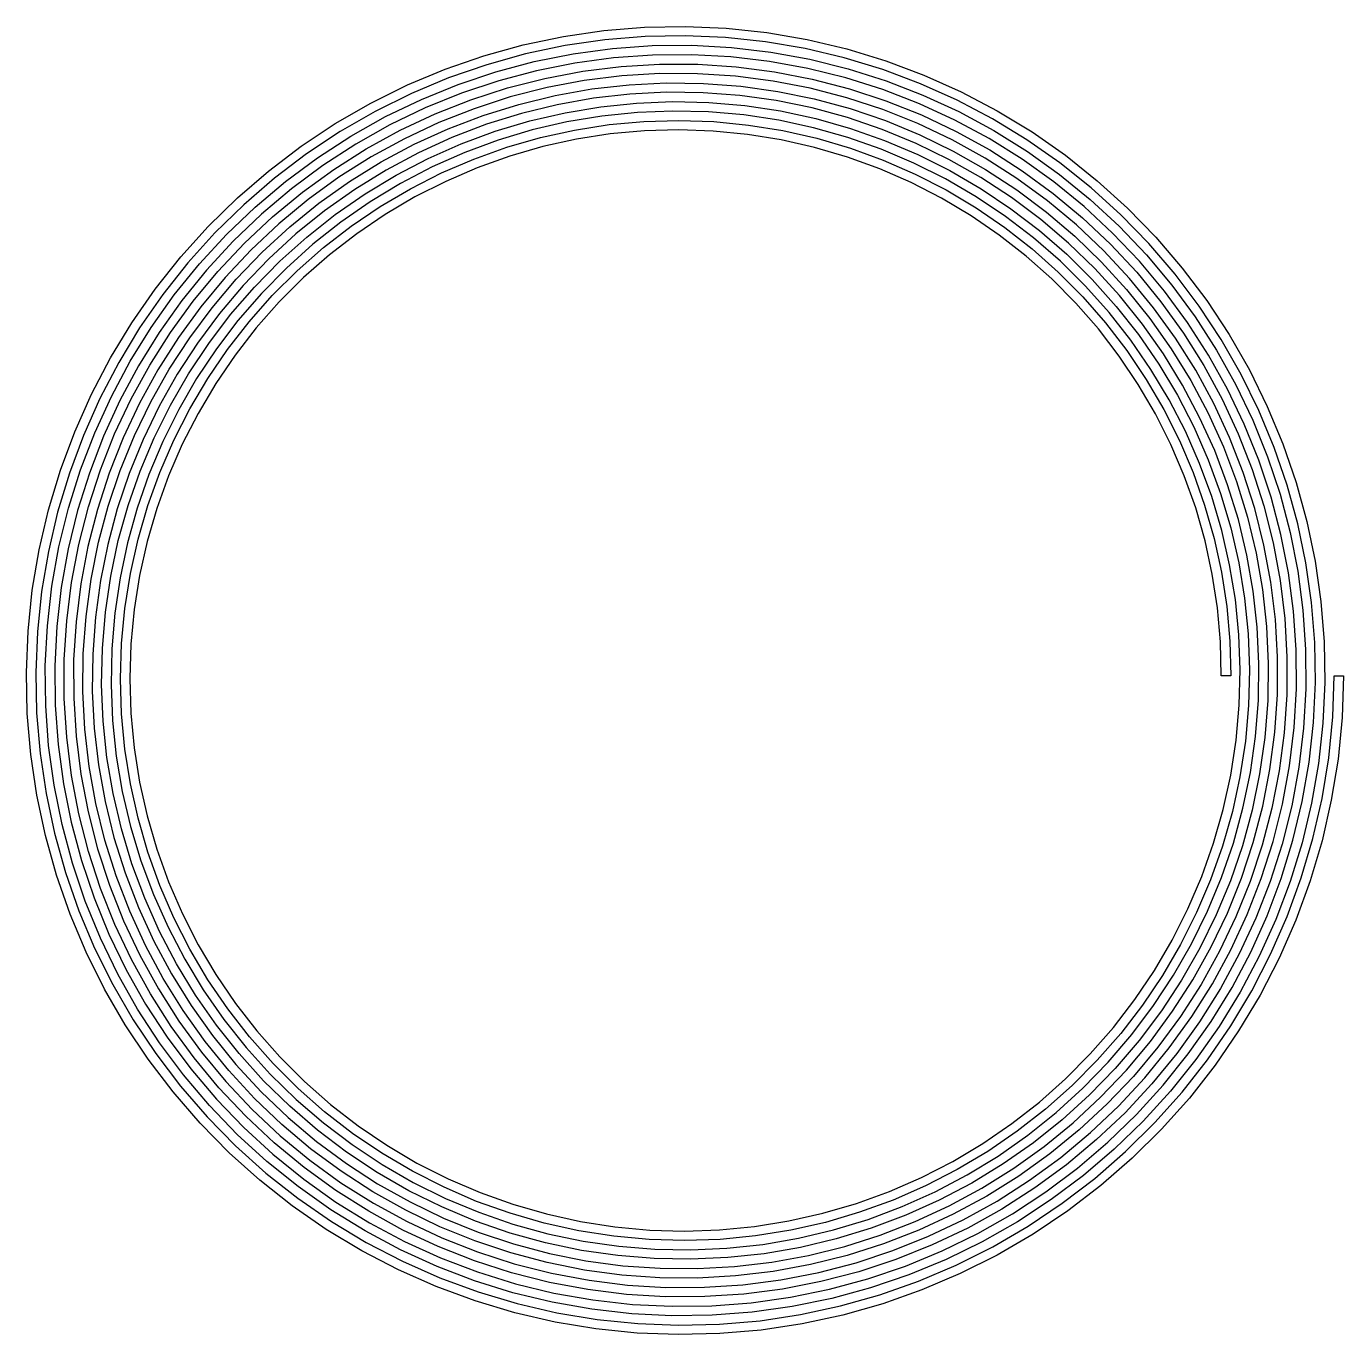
# Model space of a CAD drawing. Header units: metres. Extents: x -20.8 to 21.1, y -21 to 20.7.
import ezdxf

# ---------------------------------------------------------------- set-up
doc = ezdxf.new("R2010")
doc.units = ezdxf.units.M

msp = doc.modelspace()

# ---------------------------------------------------------------- linework, layer by layer
msp.add_lwpolyline([(21.15, 0), (21.102, -1.33), (20.971, -2.654), (20.756, -3.966), (20.46, -5.262), (20.083, -6.537), (19.626, -7.785), (19.092, -9.001), (18.483, -10.181), (17.801, -11.321), (17.049, -12.414), (16.23, -13.458), (15.347, -14.448), (14.404, -15.38), (13.404, -16.251), (12.352, -17.057), (11.251, -17.795), (10.107, -18.462), (8.923, -19.056), (7.705, -19.574), (6.457, -20.014), (5.184, -20.375), (3.891, -20.655), (2.583, -20.852), (1.266, -20.968), (-0.055, -21), (-1.375, -20.949), (-2.689, -20.815), (-3.992, -20.598), (-5.278, -20.301), (-6.543, -19.923), (-7.781, -19.466), (-8.987, -18.933), (-10.157, -18.325), (-11.286, -17.645), (-12.37, -16.895), (-13.404, -16.079), (-14.385, -15.2), (-15.308, -14.261), (-16.17, -13.266), (-16.968, -12.219), (-17.697, -11.125), (-18.357, -9.987), (-18.943, -8.81), (-19.454, -7.599), (-19.888, -6.358), (-20.243, -5.093), (-20.517, -3.809), (-20.71, -2.51), (-20.821, -1.203), (-20.849, 0.109), (-20.795, 1.42), (-20.659, 2.724), (-20.44, 4.017), (-20.142, 5.293), (-19.763, 6.548), (-19.307, 7.775), (-18.774, 8.972), (-18.167, 10.132), (-17.489, 11.251), (-16.742, 12.325), (-15.929, 13.35), (-15.053, 14.321), (-14.119, 15.235), (-13.129, 16.088), (-12.087, 16.877), (-10.999, 17.599), (-9.867, 18.251), (-8.697, 18.83), (-7.493, 19.334), (-6.261, 19.761), (-5.004, 20.11), (-3.728, 20.379), (-2.438, 20.567), (-1.14, 20.674), (0.163, 20.699), (1.464, 20.641), (2.758, 20.502), (4.041, 20.283), (5.307, 19.982), (6.552, 19.603), (7.77, 19.147), (8.956, 18.615), (10.106, 18.009), (11.215, 17.333), (12.28, 16.589), (13.295, 15.779), (14.257, 14.907), (15.162, 13.977), (16.006, 12.992), (16.787, 11.956), (17.5, 10.873), (18.144, 9.748), (18.716, 8.585), (19.213, 7.389), (19.634, 6.164), (19.977, 4.915), (20.241, 3.648), (20.424, 2.367), (20.527, 1.078), (20.548, -0.216), (20.488, -1.507), (20.346, -2.792), (20.125, -4.065), (19.823, -5.321), (19.444, -6.555), (18.987, -7.763), (18.456, -8.939), (17.852, -10.079), (17.178, -11.179), (16.436, -12.234), (15.629, -13.239), (14.761, -14.192), (13.835, -15.088), (12.855, -15.923), (11.825, -16.695), (10.748, -17.401), (9.63, -18.037), (8.474, -18.602), (7.285, -19.092), (6.068, -19.507), (4.827, -19.844), (3.569, -20.102), (2.297, -20.281), (1.016, -20.379), (-0.267, -20.397), (-1.549, -20.334), (-2.824, -20.19), (-4.087, -19.967), (-5.334, -19.664), (-6.558, -19.284), (-7.755, -18.828), (-8.922, -18.298), (-10.052, -17.695), (-11.142, -17.023), (-12.187, -16.283), (-13.183, -15.48), (-14.126, -14.616), (-15.013, -13.695), (-15.84, -12.719), (-16.604, -11.695), (-17.301, -10.624), (-17.93, -9.512), (-18.487, -8.363), (-18.971, -7.182), (-19.379, -5.972), (-19.711, -4.74), (-19.964, -3.49), (-20.138, -2.227), (-20.232, -0.956), (-20.246, 0.319), (-20.18, 1.591), (-20.034, 2.856), (-19.809, 4.109), (-19.505, 5.345), (-19.125, 6.56), (-18.669, 7.747), (-18.139, 8.903), (-17.538, 10.024), (-16.868, 11.104), (-16.131, 12.139), (-15.331, 13.126), (-14.471, 14.06), (-13.554, 14.937), (-12.584, 15.756), (-11.565, 16.511), (-10.5, 17.201), (-9.395, 17.822), (-8.253, 18.372), (-7.079, 18.849), (-5.878, 19.251), (-4.654, 19.577), (-3.412, 19.825), (-2.158, 19.994), (-0.896, 20.084), (0.369, 20.095), (1.632, 20.026), (2.887, 19.878), (4.13, 19.651), (5.356, 19.346), (6.561, 18.966), (7.738, 18.51), (8.884, 17.981), (9.995, 17.381), (11.065, 16.713), (12.09, 15.98), (13.068, 15.183), (13.993, 14.327), (14.861, 13.414), (15.671, 12.449), (16.418, 11.436), (17.1, 10.377), (17.713, 9.278), (18.256, 8.143), (18.727, 6.977), (19.123, 5.784), (19.443, 4.568), (19.685, 3.335), (19.85, 2.09), (19.936, 0.837), (19.944, -0.418), (19.872, -1.671), (19.721, -2.917), (19.493, -4.15), (19.188, -5.367), (18.806, -6.561), (18.351, -7.728), (17.823, -8.865), (17.225, -9.965), (16.559, -11.025), (15.828, -12.041), (15.035, -13.009), (14.183, -13.925), (13.275, -14.785), (12.315, -15.586), (11.307, -16.324), (10.255, -16.998), (9.163, -17.604), (8.035, -18.14), (6.876, -18.604), (5.69, -18.994), (4.483, -19.308), (3.259, -19.546), (2.022, -19.706), (0.779, -19.788), (-0.467, -19.792), (-1.711, -19.718), (-2.946, -19.565), (-4.17, -19.335), (-5.376, -19.029), (-6.56, -18.647), (-7.718, -18.192), (-8.844, -17.665), (-9.935, -17.069), (-10.985, -16.405), (-11.992, -15.677), (-12.95, -14.888), (-13.856, -14.039), (-14.707, -13.136), (-15.5, -12.181), (-16.23, -11.179), (-16.896, -10.133), (-17.495, -9.047), (-18.024, -7.927), (-18.481, -6.775), (-18.865, -5.598), (-19.173, -4.399), (-19.406, -3.183), (-19.562, -1.956), (-19.64, -0.721), (-19.641, 0.515), (-19.563, 1.749), (-19.409, 2.975), (-19.177, 4.189), (-18.87, 5.385), (-18.488, 6.559), (-18.034, 7.706), (-17.508, 8.823), (-16.913, 9.903), (-16.252, 10.944), (-15.527, 11.941), (-14.74, 12.89), (-13.896, 13.787), (-12.998, 14.63), (-12.048, 15.413), (-11.051, 16.136), (-10.012, 16.794), (-8.933, 17.385), (-7.819, 17.907), (-6.675, 18.357), (-5.506, 18.735), (-4.315, 19.038), (-3.108, 19.266), (-1.89, 19.418), (-0.665, 19.492), (0.562, 19.489), (1.786, 19.409), (3.003, 19.252), (4.206, 19.02), (5.393, 18.712), (6.557, 18.33), (7.694, 17.876), (8.801, 17.351), (9.871, 16.758), (10.903, 16.099), (11.89, 15.376), (12.829, 14.594), (13.718, 13.754), (14.551, 12.86), (15.326, 11.915), (16.04, 10.924), (16.691, 9.891), (17.274, 8.819), (17.789, 7.712), (18.233, 6.576), (18.605, 5.415), (18.903, 4.233), (19.126, 3.034), (19.273, 1.825), (19.343, 0.609), (19.337, -0.609), (19.255, -1.823), (19.096, -3.03), (18.862, -4.223), (18.553, -5.4), (18.171, -6.554), (17.717, -7.681), (17.194, -8.778), (16.603, -9.839), (15.946, -10.86), (15.227, -11.838), (14.447, -12.768), (13.612, -13.647), (12.722, -14.472), (11.783, -15.239), (10.798, -15.945), (9.771, -16.587), (8.705, -17.163), (7.606, -17.671), (6.478, -18.109), (5.324, -18.475), (4.151, -18.767), (2.961, -18.985), (1.761, -19.128), (0.554, -19.195), (-0.654, -19.186), (-1.859, -19.1), (-3.056, -18.94), (-4.24, -18.704), (-5.406, -18.395), (-6.55, -18.013), (-7.668, -17.56), (-8.754, -17.037), (-9.805, -16.448), (-10.817, -15.793), (-11.785, -15.077), (-12.706, -14.302), (-13.576, -13.47), (-14.392, -12.585), (-15.15, -11.652), (-15.848, -10.672), (-16.483, -9.651), (-17.052, -8.593), (-17.553, -7.501), (-17.984, -6.38), (-18.344, -5.235), (-18.631, -4.069), (-18.844, -2.888), (-18.983, -1.697), (-19.046, -0.5), (-19.034, 0.699), (-18.946, 1.894), (-18.783, 3.081), (-18.547, 4.255), (-18.237, 5.411), (-17.854, 6.546), (-17.402, 7.653), (-16.881, 8.73), (-16.293, 9.771), (-15.641, 10.773), (-14.928, 11.732), (-14.156, 12.644), (-13.329, 13.505), (-12.449, 14.312), (-11.521, 15.061), (-10.547, 15.751), (-9.532, 16.378), (-8.481, 16.94), (-7.396, 17.434), (-6.283, 17.859), (-5.146, 18.213), (-3.989, 18.495), (-2.817, 18.703), (-1.634, 18.838), (-0.446, 18.897), (0.743, 18.882), (1.929, 18.792), (3.106, 18.627), (4.27, 18.389), (5.416, 18.078), (6.54, 17.696), (7.638, 17.244), (8.705, 16.724), (9.736, 16.139), (10.729, 15.489), (11.678, 14.779), (12.58, 14.011), (13.432, 13.188), (14.231, 12.313), (14.972, 11.39), (15.654, 10.422), (16.273, 9.414), (16.828, 8.369), (17.315, 7.292), (17.734, 6.187), (18.082, 5.057), (18.358, 3.909), (18.562, 2.746), (18.692, 1.572), (18.748, 0.393), (18.729, -0.786), (18.637, -1.962), (18.471, -3.129), (18.232, -4.284), (17.92, -5.42), (17.538, -6.534), (17.087, -7.622), (16.569, -8.679), (15.985, -9.701), (15.338, -10.683), (14.631, -11.623), (13.867, -12.516), (13.048, -13.359), (12.178, -14.149), (11.26, -14.882), (10.298, -15.556), (9.297, -16.168), (8.259, -16.715), (7.189, -17.196), (6.091, -17.608), (4.97, -17.95), (3.83, -18.222), (2.675, -18.421), (1.511, -18.546), (0.341, -18.599), (-0.829, -18.577), (-1.995, -18.482), (-3.152, -18.314), (-4.297, -18.074), (-5.423, -17.762), (-6.527, -17.38), (-7.605, -16.93), (-8.652, -16.413), (-9.664, -15.831), (-10.637, -15.187), (-11.568, -14.483), (-12.452, -13.722), (-13.286, -12.908), (-14.067, -12.043), (-14.791, -11.131), (-15.457, -10.175), (-16.061, -9.18), (-16.602, -8.149), (-17.076, -7.086), (-17.482, -5.996), (-17.819, -4.883), (-18.085, -3.752), (-18.279, -2.606), (-18.4, -1.451), (-18.449, -0.29), (-18.425, 0.87), (-18.328, 2.027), (-18.158, 3.174), (-17.917, 4.309), (-17.604, 5.425), (-17.223, 6.52), (-16.773, 7.588), (-16.257, 8.625), (-15.678, 9.627), (-15.036, 10.591), (-14.336, 11.512), (-13.579, 12.386), (-12.769, 13.211), (-11.908, 13.984), (-11.002, 14.7), (-10.052, 15.358), (-9.063, 15.955), (-8.039, 16.488), (-6.984, 16.955), (-5.902, 17.355), (-4.797, 17.686), (-3.674, 17.947), (-2.537, 18.137), (-1.391, 18.254), (-0.24, 18.3), (0.911, 18.273), (2.058, 18.173), (3.196, 18.002), (4.32, 17.759), (5.427, 17.447), (6.511, 17.065), (7.569, 16.616), (8.597, 16.102), (9.589, 15.524), (10.543, 14.886), (11.455, 14.188), (12.32, 13.435), (13.137, 12.63), (13.9, 11.775), (14.609, 10.873), (15.259, 9.93), (15.848, 8.948), (16.374, 7.931), (16.834, 6.883), (17.228, 5.808), (17.554, 4.712), (17.809, 3.597), (17.994, 2.469), (18.108, 1.332), (18.15, 0.19), (18.12, -0.951), (18.018, -2.088), (17.845, -3.216), (17.602, -4.331), (17.289, -5.428), (16.908, -6.502), (16.46, -7.55), (15.947, -8.568), (15.372, -9.551), (14.736, -10.495), (14.042, -11.397), (13.293, -12.254), (12.491, -13.061), (11.641, -13.816), (10.746, -14.516), (9.808, -15.158), (8.832, -15.74), (7.822, -16.259), (6.782, -16.713), (5.716, -17.101), (4.627, -17.421), (3.521, -17.671), (2.402, -17.852), (1.274, -17.962), (0.142, -18), (-0.99, -17.967), (-2.118, -17.864), (-3.236, -17.689), (-4.341, -17.445), (-5.428, -17.131), (-6.492, -16.751), (-7.53, -16.304), (-8.538, -15.792), (-9.511, -15.219), (-10.446, -14.586), (-11.339, -13.895), (-12.186, -13.15), (-12.985, -12.354), (-13.732, -11.509), (-14.423, -10.619), (-15.058, -9.687), (-15.632, -8.718), (-16.144, -7.715), (-16.592, -6.682), (-16.973, -5.623), (-17.288, -4.543), (-17.533, -3.446), (-17.709, -2.335), (-17.815, -1.217), (-17.85, -0.094), (-17.815, 1.029), (-17.709, 2.147), (-17.533, 3.255), (-17.288, 4.35), (-16.974, 5.427), (-16.594, 6.481), (-16.148, 7.51), (-15.638, 8.508), (-15.067, 9.471), (-14.436, 10.396), (-13.749, 11.28), (-13.008, 12.118), (-12.216, 12.908), (-11.376, 13.646), (-10.492, 14.33), (-9.567, 14.956), (-8.604, 15.523), (-7.608, 16.028), (-6.583, 16.469), (-5.532, 16.845), (-4.46, 17.154), (-3.371, 17.395), (-2.27, 17.566), (-1.16, 17.668), (-0.046, 17.7), (1.067, 17.662), (2.175, 17.554), (3.273, 17.377), (4.358, 17.131), (5.425, 16.817), (6.47, 16.437), (7.488, 15.992), (8.476, 15.484), (9.43, 14.915), (10.346, 14.287), (11.22, 13.604), (12.05, 12.867), (12.831, 12.079), (13.56, 11.245), (14.236, 10.366), (14.855, 9.447), (15.414, 8.491), (15.912, 7.502), (16.347, 6.484), (16.717, 5.441), (17.02, 4.378), (17.256, 3.297), (17.423, 2.205), (17.521, 1.104), (17.55, 0), (17.25, 0), (17.222, 1.085), (17.125, 2.167), (16.961, 3.241), (16.73, 4.303), (16.432, 5.348), (16.068, 6.374), (15.641, 7.374), (15.151, 8.346), (14.602, 9.286), (13.993, 10.189), (13.33, 11.053), (12.612, 11.874), (11.845, 12.648), (11.03, 13.372), (10.17, 14.044), (9.27, 14.661), (8.332, 15.221), (7.361, 15.72), (6.36, 16.158), (5.333, 16.531), (4.284, 16.84), (3.218, 17.082), (2.138, 17.256), (1.048, 17.363), (-0.046, 17.4), (-1.14, 17.369), (-2.231, 17.269), (-3.314, 17.1), (-4.385, 16.864), (-5.438, 16.56), (-6.471, 16.191), (-7.48, 15.757), (-8.459, 15.261), (-9.405, 14.704), (-10.315, 14.088), (-11.184, 13.416), (-12.01, 12.69), (-12.789, 11.914), (-13.517, 11.09), (-14.193, 10.221), (-14.813, 9.311), (-15.374, 8.364), (-15.876, 7.383), (-16.314, 6.372), (-16.688, 5.335), (-16.997, 4.277), (-17.238, 3.2), (-17.411, 2.111), (-17.515, 1.012), (-17.55, -0.092), (-17.516, -1.196), (-17.412, -2.296), (-17.239, -3.388), (-16.997, -4.467), (-16.688, -5.529), (-16.313, -6.57), (-15.873, -7.586), (-15.37, -8.572), (-14.805, -9.525), (-14.182, -10.441), (-13.502, -11.316), (-12.768, -12.147), (-11.982, -12.93), (-11.149, -13.663), (-10.271, -14.342), (-9.352, -14.965), (-8.395, -15.529), (-7.405, -16.031), (-6.384, -16.471), (-5.337, -16.845), (-4.268, -17.154), (-3.182, -17.394), (-2.083, -17.566), (-0.974, -17.668), (0.139, -17.7), (1.253, -17.662), (2.362, -17.555), (3.462, -17.377), (4.55, -17.131), (5.62, -16.816), (6.669, -16.435), (7.692, -15.989), (8.686, -15.478), (9.645, -14.907), (10.567, -14.275), (11.448, -13.587), (12.284, -12.844), (13.072, -12.05), (13.809, -11.208), (14.491, -10.321), (15.117, -9.392), (15.683, -8.426), (16.187, -7.425), (16.628, -6.394), (17.003, -5.338), (17.311, -4.259), (17.55, -3.163), (17.72, -2.054), (17.82, -0.935), (17.85, 0.187), (17.809, 1.31), (17.697, 2.428), (17.515, 3.538), (17.264, 4.634), (16.944, 5.713), (16.557, 6.769), (16.104, 7.8), (15.586, 8.8), (15.007, 9.766), (14.368, 10.694), (13.671, 11.581), (12.92, 12.422), (12.118, 13.214), (11.266, 13.955), (10.37, 14.641), (9.431, 15.269), (8.455, 15.837), (7.445, 16.343), (6.404, 16.785), (5.338, 17.16), (4.249, 17.468), (3.143, 17.706), (2.024, 17.875), (0.896, 17.973), (-0.236, 18), (-1.368, 17.955), (-2.496, 17.84), (-3.614, 17.653), (-4.719, 17.397), (-5.805, 17.071), (-6.87, 16.678), (-7.908, 16.218), (-8.915, 15.694), (-9.888, 15.107), (-10.822, 14.46), (-11.714, 13.755), (-12.56, 12.996), (-13.357, 12.184), (-14.102, 11.324), (-14.791, 10.418), (-15.422, 9.47), (-15.992, 8.484), (-16.5, 7.464), (-16.942, 6.414), (-17.318, 5.337), (-17.625, 4.239), (-17.863, 3.123), (-18.03, 1.994), (-18.125, 0.856), (-18.149, -0.286), (-18.101, -1.427), (-17.982, -2.564), (-17.791, -3.691), (-17.529, -4.804), (-17.198, -5.899), (-16.799, -6.971), (-16.332, -8.016), (-15.801, -9.031), (-15.207, -10.01), (-14.552, -10.95), (-13.839, -11.848), (-13.071, -12.699), (-12.25, -13.5), (-11.38, -14.249), (-10.465, -14.941), (-9.508, -15.575), (-8.512, -16.147), (-7.482, -16.656), (-6.422, -17.1), (-5.336, -17.475), (-4.227, -17.782), (-3.101, -18.019), (-1.963, -18.184), (-0.815, -18.278), (0.336, -18.299), (1.487, -18.247), (2.632, -18.124), (3.768, -17.928), (4.89, -17.661), (5.993, -17.325), (7.073, -16.919), (8.126, -16.446), (9.147, -15.907), (10.133, -15.306), (11.079, -14.643), (11.982, -13.922), (12.838, -13.145), (13.644, -12.315), (14.396, -11.436), (15.092, -10.512), (15.728, -9.545), (16.303, -8.54), (16.813, -7.5), (17.257, -6.43), (17.633, -5.333), (17.939, -4.215), (18.175, -3.079), (18.339, -1.931), (18.43, -0.774), (18.448, 0.387), (18.393, 1.547), (18.265, 2.702), (18.065, 3.846), (17.793, 4.977), (17.451, 6.088), (17.039, 7.176), (16.559, 8.236), (16.013, 9.264), (15.404, 10.256), (14.733, 11.208), (14.004, 12.117), (13.218, 12.978), (12.38, 13.788), (11.492, 14.544), (10.558, 15.243), (9.581, 15.882), (8.566, 16.458), (7.516, 16.97), (6.436, 17.415), (5.33, 17.791), (4.202, 18.097), (3.056, 18.331), (1.898, 18.493), (0.731, 18.582), (-0.439, 18.597), (-1.608, 18.539), (-2.772, 18.407), (-3.925, 18.202), (-5.064, 17.925), (-6.183, 17.576), (-7.279, 17.158), (-8.347, 16.672), (-9.382, 16.119), (-10.38, 15.502), (-11.338, 14.823), (-12.252, 14.085), (-13.118, 13.291), (-13.932, 12.444), (-14.692, 11.546), (-15.394, 10.603), (-16.036, 9.617), (-16.614, 8.592), (-17.127, 7.532), (-17.573, 6.442), (-17.949, 5.326), (-18.254, 4.188), (-18.487, 3.033), (-18.648, 1.864), (-18.734, 0.688), (-18.746, -0.492), (-18.684, -1.67), (-18.548, -2.843), (-18.338, -4.005), (-18.056, -5.152), (-17.702, -6.28), (-17.277, -7.383), (-16.784, -8.458), (-16.224, -9.5), (-15.599, -10.505), (-14.913, -11.469), (-14.166, -12.388), (-13.363, -13.259), (-12.507, -14.077), (-11.6, -14.841), (-10.647, -15.546), (-9.652, -16.19), (-8.617, -16.77), (-7.548, -17.285), (-6.448, -17.731), (-5.321, -18.107), (-4.173, -18.412), (-3.008, -18.644), (-1.83, -18.802), (-0.644, -18.886), (0.545, -18.895), (1.733, -18.829), (2.915, -18.689), (4.086, -18.474), (5.241, -18.187), (6.377, -17.827), (7.488, -17.396), (8.57, -16.896), (9.619, -16.328), (10.63, -15.696), (11.6, -15.001), (12.524, -14.247), (13.4, -13.435), (14.223, -12.569), (14.99, -11.654), (15.698, -10.691), (16.345, -9.686), (16.927, -8.641), (17.442, -7.562), (17.889, -6.452), (18.265, -5.316), (18.569, -4.158), (18.8, -2.983), (18.956, -1.795), (19.038, -0.599), (19.044, 0.599), (18.974, 1.797), (18.83, 2.987), (18.61, 4.167), (18.317, 5.331), (17.951, 6.475), (17.514, 7.593), (17.007, 8.682), (16.432, 9.738), (15.792, 10.756), (15.089, 11.731), (14.326, 12.661), (13.506, 13.541), (12.631, 14.368), (11.706, 15.139), (10.734, 15.85), (9.719, 16.499), (8.665, 17.083), (7.576, 17.6), (6.456, 18.047), (5.31, 18.423), (4.142, 18.727), (2.957, 18.956), (1.759, 19.11), (0.554, 19.189), (-0.655, 19.192), (-1.861, 19.119), (-3.061, 18.97), (-4.249, 18.746), (-5.421, 18.447), (-6.573, 18.075), (-7.699, 17.632), (-8.796, 17.118), (-9.858, 16.536), (-10.882, 15.888), (-11.863, 15.177), (-12.798, 14.405), (-13.683, 13.576), (-14.515, 12.692), (-15.289, 11.758), (-16.003, 10.777), (-16.654, 9.752), (-17.24, 8.688), (-17.758, 7.589), (-18.206, 6.459), (-18.582, 5.302), (-18.884, 4.125), (-19.112, 2.93), (-19.265, 1.722), (-19.341, 0.507), (-19.34, -0.71), (-19.263, -1.926), (-19.11, -3.135), (-18.881, -4.332), (-18.577, -5.512), (-18.199, -6.672), (-17.749, -7.806), (-17.228, -8.909), (-16.639, -9.978), (-15.983, -11.009), (-15.264, -11.996), (-14.484, -12.936), (-13.646, -13.826), (-12.753, -14.661), (-11.809, -15.439), (-10.818, -16.156), (-9.784, -16.81), (-8.71, -17.397), (-7.601, -17.916), (-6.461, -18.364), (-5.295, -18.74), (-4.107, -19.042), (-2.902, -19.268), (-1.685, -19.419), (-0.46, -19.492), (0.767, -19.489), (1.992, -19.408), (3.21, -19.25), (4.415, -19.016), (5.604, -18.706), (6.772, -18.322), (7.913, -17.866), (9.024, -17.338), (10.1, -16.741), (11.136, -16.078), (12.129, -15.35), (13.074, -14.562), (13.969, -13.715), (14.808, -12.813), (15.589, -11.86), (16.31, -10.859), (16.965, -9.815), (17.555, -8.731), (18.074, -7.612), (18.523, -6.462), (18.899, -5.286), (19.2, -4.088), (19.425, -2.873), (19.573, -1.646), (19.644, -0.412), (19.637, 0.824), (19.552, 2.058), (19.39, 3.285), (19.151, 4.499), (18.835, 5.697), (18.445, 6.872), (17.982, 8.021), (17.447, 9.139), (16.843, 10.222), (16.172, 11.264), (15.436, 12.263), (14.639, 13.213), (13.783, 14.112), (12.872, 14.956), (11.909, 15.74), (10.899, 16.463), (9.845, 17.121), (8.751, 17.712), (7.622, 18.233), (6.463, 18.682), (5.276, 19.057), (4.069, 19.357), (2.844, 19.581), (1.607, 19.727), (0.363, 19.795), (-0.883, 19.785), (-2.126, 19.696), (-3.361, 19.529), (-4.584, 19.285), (-5.79, 18.964), (-6.973, 18.568), (-8.13, 18.098), (-9.255, 17.556), (-10.344, 16.945), (-11.393, 16.265), (-12.397, 15.521), (-13.353, 14.715), (-14.256, 13.851), (-15.103, 12.93), (-15.892, 11.958), (-16.617, 10.939), (-17.278, 9.875), (-17.87, 8.771), (-18.392, 7.632), (-18.841, 6.462), (-19.216, 5.266), (-19.515, 4.048), (-19.737, 2.814), (-19.881, 1.567), (-19.946, 0.314), (-19.932, -0.942), (-19.84, -2.194), (-19.668, -3.439), (-19.419, -4.67), (-19.092, -5.884), (-18.69, -7.075), (-18.214, -8.239), (-17.665, -9.371), (-17.045, -10.467), (-16.358, -11.522), (-15.606, -12.532), (-14.791, -13.492), (-13.918, -14.4), (-12.988, -15.252), (-12.007, -16.043), (-10.977, -16.772), (-9.904, -17.434), (-8.79, -18.028), (-7.641, -18.551), (-6.461, -19), (-5.255, -19.375), (-4.027, -19.673), (-2.783, -19.893), (-1.527, -20.035), (-0.264, -20.097), (1.001, -20.08), (2.263, -19.983), (3.516, -19.807), (4.757, -19.553), (5.979, -19.22), (7.178, -18.812), (8.349, -18.329), (9.488, -17.773), (10.591, -17.146), (11.651, -16.451), (12.667, -15.69), (13.633, -14.867), (14.545, -13.984), (15.4, -13.045), (16.195, -12.054), (16.926, -11.015), (17.591, -9.932), (18.186, -8.808), (18.71, -7.649), (19.159, -6.459), (19.534, -5.243), (19.831, -4.005), (20.049, -2.751), (20.188, -1.485), (20.248, -0.212), (20.227, 1.062), (20.126, 2.333), (19.946, 3.595), (19.686, 4.844), (19.348, 6.074), (18.933, 7.281), (18.443, 8.46), (17.88, 9.606), (17.246, 10.715), (16.542, 11.782), (15.773, 12.803), (14.941, 13.773), (14.05, 14.69), (13.102, 15.549), (12.101, 16.347), (11.052, 17.081), (9.959, 17.748), (8.826, 18.344), (7.657, 18.869), (6.457, 19.319), (5.23, 19.692), (3.983, 19.988), (2.718, 20.205), (1.443, 20.342), (0.16, 20.399), (-1.123, 20.374), (-2.403, 20.269), (-3.674, 20.084), (-4.932, 19.819), (-6.17, 19.475), (-7.385, 19.054), (-8.571, 18.557), (-9.724, 17.987), (-10.84, 17.345), (-11.913, 16.634), (-12.939, 15.856), (-13.915, 15.015), (-14.836, 14.115), (-15.699, 13.157), (-16.5, 12.147), (-17.237, 11.089), (-17.905, 9.986), (-18.503, 8.842), (-19.028, 7.663), (-19.478, 6.453), (-19.851, 5.217), (-20.146, 3.959), (-20.361, 2.685), (-20.496, 1.4), (-20.549, 0.108), (-20.521, -1.185), (-20.412, -2.474), (-20.222, -3.754), (-19.952, -5.02), (-19.602, -6.267), (-19.175, -7.49), (-18.671, -8.683), (-18.093, -9.843), (-17.444, -10.965), (-16.724, -12.044), (-15.938, -13.076), (-15.089, -14.056), (-14.179, -14.982), (-13.212, -15.849), (-12.193, -16.653), (-11.125, -17.392), (-10.012, -18.063), (-8.858, -18.662), (-7.669, -19.188), (-6.449, -19.638), (-5.203, -20.01), (-3.935, -20.304), (-2.651, -20.517), (-1.356, -20.649), (-0.054, -20.7), (1.248, -20.668), (2.546, -20.555), (3.835, -20.36), (5.11, -20.084), (6.364, -19.729), (7.595, -19.295), (8.796, -18.784), (9.963, -18.199), (11.091, -17.542), (12.176, -16.814), (13.213, -16.02), (14.199, -15.161), (15.129, -14.242), (15.999, -13.267), (16.807, -12.238), (17.548, -11.16), (18.22, -10.037), (18.821, -8.873), (19.347, -7.674), (19.798, -6.444), (20.169, -5.188), (20.462, -3.91), (20.673, -2.616), (20.803, -1.311), (20.85, 0), (21.15, 0)])

doc.saveas('drawing.dxf')
